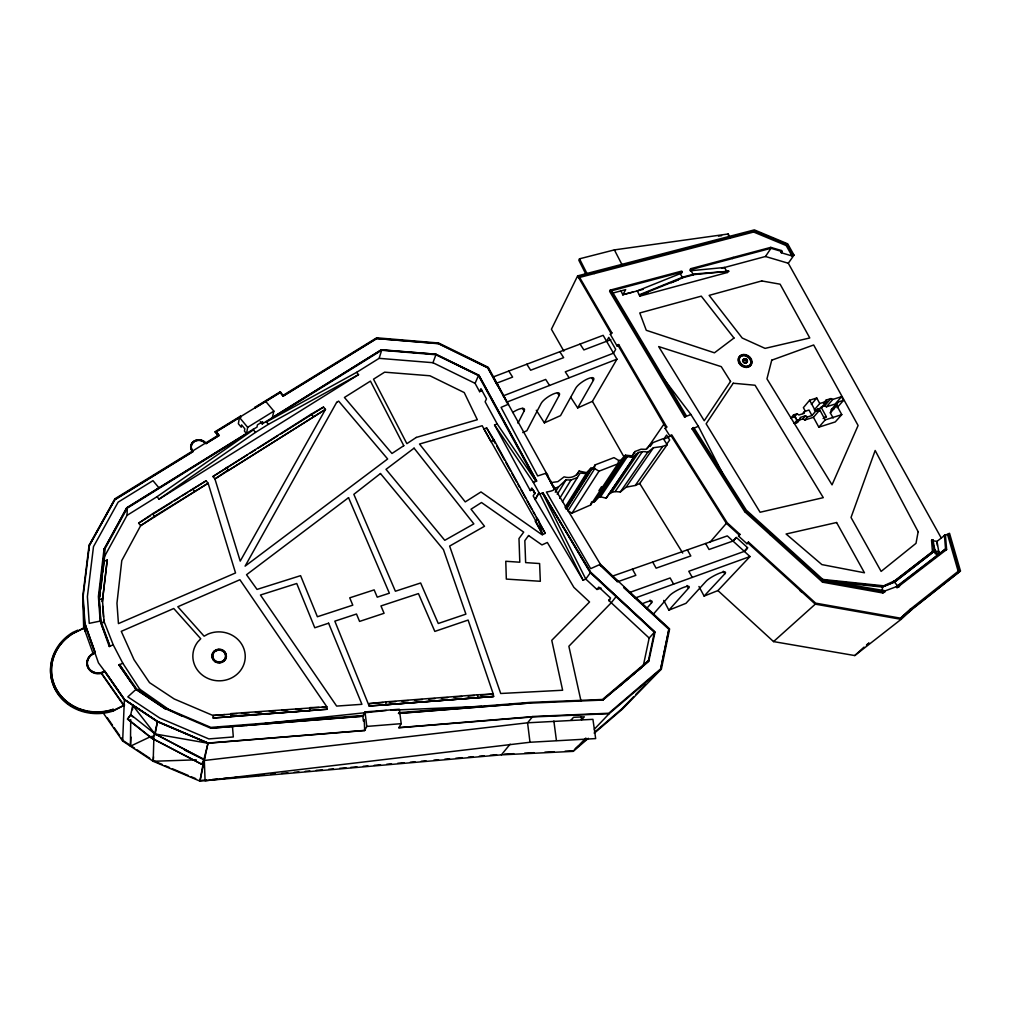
<?xml version="1.0" encoding="UTF-8"?>
<svg xmlns="http://www.w3.org/2000/svg" width="1011" height="1011" viewBox="0 0 1011 1011"><rect width="100%" height="100%" fill="white"/><g stroke="black" fill="none" stroke-linecap="round" stroke-linejoin="round"><path stroke-width="1.5" d="M126.767 507.737L104.032 549.314L126.767 507.737L253.129 429.346L255.442 432.417L268.433 424.329L358.539 374.639L356.605 372.377L266.449 421.953L381.665 350.261L435.931 354.735L478.468 375.549L536.057 481.337L533.366 482.373L494.556 424.923L497.222 423.963L536.057 481.337L536.702 480.971L478.873 375.207L436.044 354.242L381.45 349.743L262.203 423.925L260.295 421.638M104.651 556.227L104.689 549.276L127.285 508.116L253.496 429.789L157.034 496.692L127.032 515.383L104.651 556.227L102.768 572.163M104.917 671.531L98.446 662.862L94.882 652.702A11.563 10.59 -7.9 0 0 87.439 666.249A11.563 10.59 -7.9 0 0 102.023 672.719L104.917 671.355L124.618 699.751L157.577 721.576L208.089 743.06L157.59 721.424L124.631 699.574L104.917 671.355L101.909 672.58A11.184 10.249 -8 0 1 88.349 667.538A11.184 10.249 -8 0 1 92.367 654.408L95.224 652.588L85 623.964L95.224 652.765M826.72 581.199L882.325 587.025L894.457 582.134L935.011 550.679L932.913 539.823L932.23 539.722L934.354 550.249L893.951 581.717M151.182 736.362L130.444 746.181L130.71 719.642M182.321 716.306L168.685 709.431L139.745 689.173L122.786 663.191L113.219 644.828L109.276 646.522L109.934 646.13L100.847 620.956L99.078 596.528L104.689 549.276M109.934 646.13L101.416 624.583M89.41 545.409L115.191 498.992L89.41 545.409L83.117 596.414L85.012 624.153M206.092 443.602L219.096 435.602L216.101 431.697L219.122 435.375L206.13 443.374L203.931 441.832A7.848 6.862 8.1 0 0 194.403 441.365A7.848 6.862 8.1 0 0 191.761 449.314L192.722 451.146L191.736 449.541A7.848 6.862 8.1 0 1 194.377 441.592A7.848 6.862 8.1 0 1 203.906 442.06L206.092 443.602L205.751 442.919A8.353 7.304 8.1 0 0 194.099 440.998A8.353 7.304 8.1 0 0 192.33 451.171L192.684 451.854L115.431 499.383L114.925 498.789L89.069 545.321L82.763 596.414L83.723 628.943M124.631 705.021L113.409 710.379L113.118 709.305A46.784 42.93 -8.4 0 1 56.009 688.428A46.784 42.93 -8.4 0 1 73.121 633.189L78.011 630.965L77.733 630.182L72.615 632.494A47.707 43.776 -8.4 0 0 55.163 688.832A47.707 43.776 -8.4 0 0 113.409 710.114L113.396 710.923A47.631 43.713 -8.5 0 1 61.987 699.081A47.631 43.713 -8.5 0 1 56.035 650.427M118.932 664.872L136.068 689.312L165.4 708.913L136.068 689.489L118.932 664.872L119.5 664.518L136.586 688.857L165.766 708.18L210.895 727.402L363.543 715.434M588.377 738.283L573.123 751.363L501.393 754.851L199.938 781.111L153.192 761.283L153.862 738.144M119.5 664.518L131.379 682.905M127.032 515.383L127.285 508.116M113.396 710.923L124.012 705.312L101.606 673.174M196.222 759.83L153.192 761.283L122.66 741.012L124.366 699.814L104.613 671.531L102.023 673.187A11.551 10.59 -8 0 1 88.753 669.181A11.551 10.59 -8 0 1 89.878 656.265M124.618 699.751L157.413 721.715L207.963 743.224L364.68 730.536L366.778 726.429L365.022 711.908L399.32 709.242L401.203 723.661L398.839 727.768L532.342 716.963L609.165 713.69L661.371 669.08L669.623 628.918L624.217 586.822L623.711 587.378L668.84 629.221L660.676 668.878L668.991 629.057L623.711 587.378M204.993 757.264L201.694 764.253L151.574 738.207L127.538 719.15L130.76 714.689L132.782 705.4L154.771 733.746L203.944 759.349L208.114 742.908M192.684 451.854L192.747 450.919M127.538 719.15L130.76 714.689L154.771 733.746L151.574 738.207M130.444 746.181L130.962 737.095M132.542 709.709L132.782 705.4M136.068 689.312L127.828 696.87L159.763 718.037L208.835 738.915L233.314 736.956L232.454 726.353M154.607 516.886L152.661 513.702L138.646 523.155L140.655 525.669L121.788 560.562L116.96 603.201L118.439 623.61L235.538 572.946L208.114 483.233L206.118 480.794L152.661 513.702M153.192 761.283L153.533 756.784M158.917 487.795L152.977 480.667L118.135 502.151L93.492 546.648L87.388 596.642L89.246 623.345L100.177 621.083L109.276 646.522M152.876 738.902L155.201 733.986L157.413 721.715L154.771 733.746M192.33 451.171L192.305 451.399A8.353 7.304 8.1 0 1 194.074 441.226A8.353 7.304 8.1 0 1 205.726 443.147L205.751 442.919M99.836 596.907L100.392 592.269M100.759 589.173L102.402 575.246M107.229 559.968L102.326 601.684L107.229 559.968L104.057 561.332L99.091 599.826L100.847 623.13L104.12 621.677L102.338 598.411L99.091 599.826L99.078 596.528M104.032 549.112L98.396 596.515L100.177 621.26M194.643 491.712L192.735 488.54M215.229 431.646L218.111 435.867L215.229 431.646L240.416 416.203L240.77 417.113L240.416 416.203M797.591 420.551L802.936 418.857L804.87 420.02L807.473 416.962L811.959 415.546L808.977 410.049L804.503 411.452L804.213 413.335L798.854 415.015L797.123 413.764L793.547 414.889L790.981 417.973L794.545 416.848L797.123 413.764M228.208 470.595L325.466 409.404L323.507 407.092L311.274 414.144L212.942 476.522L214.926 478.949L240.226 561.118L325.466 409.404L214.926 478.949L228.322 469.875L226.338 467.448M126.767 507.952L246.545 433.631L247.67 427.337L273.855 411.136L265.64 401.304M498.044 385.153L497.437 385.545L498.044 385.153L508.407 404.413L487.719 367.865L438.433 343.727L376.825 338.546L283.194 396.16L280.338 391.725L255.05 407.231L255.252 408.229M253.129 429.346L256.996 427.147L257.426 424.873L262.645 421.638L262.203 423.925M272.414 417.353L273.855 411.136M201.694 764.253L151.599 737.954L127.55 718.884M255.05 407.231L255.328 407.85L280.199 392.584L280.338 391.725M654.37 632.279L649.163 638.042L643.223 666.135L648.417 660.587L654.37 632.279L590.336 572.782L542.629 492.799L590.79 572.466L655.014 632.128L648.809 661.106L602.619 700.219L648.809 661.106M165.425 708.749L210.743 728.211L362.936 716.117M230.849 716.647L230.761 713.614L326.844 706.803L327.109 709.254L213.157 718.012L212.955 715.485L174.208 698.967L149.527 682.64L134.033 659.715L121.269 631.344L173.753 608.508L200.747 638.75L197.688 642.01A26.21 24.479 3.2 0 0 212.083 679.897A26.21 24.479 3.2 0 0 245.155 654.559A26.21 24.479 3.2 0 0 208.114 634.023L204.108 636.184L177.81 606.752L239.898 579.733L326.844 706.803L322.168 707.157M311.085 414.889L311.274 414.144L313.233 416.469M617.822 463.885L599.005 471.189L594.746 468.649L567.917 510.846L572.011 513.133L590.639 504.982L617.822 463.885L618.606 460.814L621.98 460.612L626.175 456.239L633.467 457.806C635.856 452.182 642.25 450.514 647.722 452.271L653.485 447.721L662.685 446.458L667.159 444.714L663.33 438.61L652.74 442.692L645.789 449.339L641.088 449.175L634.984 451.551L631.559 456.631M744.955 359.145L745.385 360.396M746.118 359.714L745.524 360.106L746.295 359.208M634.984 451.551L632.38 455.873L625.468 455.177L620.463 460.435L618.201 460.144L613.98 457.629L595.15 464.883L594.329 467.979L590.904 468.181L586.557 472.642L579.088 471.075C576.497 476.952 569.875 478.62 564.1 476.851L557.857 481.64L550.818 482.651M590.639 504.982L591.195 502.947M376.825 338.546L438.521 343.487L487.82 367.638L495.605 382.209L496.211 381.804L488.225 367.296L438.622 343.007L376.686 337.8L283.282 395.238M272.54 417.505L381.45 349.743M356.605 372.377L379.125 358.336L381.665 350.261M833.152 418.048L830.334 412.88L836.779 405.525L837.854 402.125L843.553 400.331L841.544 396.678L832.887 399.396L826.492 406.788L824.508 405.992L820.995 407.092M830.334 412.88L831.408 409.493L837.854 402.125M379.125 358.336L432.935 362.709L435.931 354.735M381.374 349.97L436.044 354.242M934.189 551.361L935.023 550.06L933.696 550.805L937.639 555.368M482.26 390.524L479.618 391.661L475.082 383.346L478.468 375.549M536.588 481.173L478.873 375.207M479.618 391.661L480.945 388.679L486.481 398.814L485.128 401.771L497.222 423.963M508.508 404.185L501.064 407.37L537.688 475.966L546.408 473.097C548.114 473.868 548.771 480.174 549.415 478.582M729.677 236.612L728.236 233.983L614.385 249.894L579.505 258.816L578.823 260.219L585.925 274.234M941.329 538.155L788.302 263.252L794.001 255.113L787.695 243.828L754.345 229.889L577.635 275.889L551.412 329.245L563.835 351.095M579.101 276.521L578.507 277.722L753.65 232.024L786.204 245.559L792.005 255.935L792.826 254.772L787.013 244.371L754.421 230.837L579.101 276.521L611.895 332.922L610.303 334.325L617.051 345.939L618.656 344.549L666.742 426.971L665.112 428.399L670.066 436.259L671.039 435.968M364.68 730.536L364.225 719.503L363.442 721.07L362.861 716.268L365.022 711.908M517.948 423.179L524.14 410.971L522.472 408.343M594.241 273.615L594.847 272.414M364.567 730.397L208.089 743.06M648.253 292.091L639.647 295.578L639.457 294.744L683.373 276.926L694.923 273.93L728.729 271.264L727.313 272.515L639.912 296.109L637.233 290.915L681.54 273.122L681.78 271.074L610.227 290.119L609.595 291.307L684.523 416.962L690.917 414.548L698.336 426.276L724.862 477.837M536.31 410.264L544.373 422.876L559.121 395.516L557.44 392.925M620.729 290.486L622.839 294.782L625.67 289.626L613.222 292.95M610.303 334.325L611.895 332.922M580.061 344.081L583.878 349.932L606.587 341.276L608.761 337.383L615.699 349.338L613.487 353.193L565.288 371.833L569.016 377.596M494.556 424.923L530.295 490.6L531.786 487.972L534.68 493.267L533.176 495.883L535.173 499.56L583.145 580.289L585.773 579.063L590.336 572.782M570.836 397.411L577.673 407.938L593.356 380.376L591.675 377.823M535.135 493.532L532.974 489.564L535.097 493.595M617.051 345.939L618.656 344.549M546.408 473.097L508.407 404.413M535.122 499.459L539.027 492.736L533.366 482.373M535.173 499.56L539.027 492.736M577.673 407.938L592.408 401.342L616.95 359.17L603.15 335.336L492.761 377.116M542.629 492.799L539.861 494.152L539.09 492.85M601.052 588.086L596.983 589.489L585.773 579.063L542.503 493.002L543.147 492.635M550.793 481.084C551.968 486.708 560.928 489.678 546.42 492.041L590.664 568.662L600.395 564.264L624.217 586.822M554.913 488.414L554.268 488.781L550.287 481.274M555.279 492.218L558.476 486.936L566.034 479.884L570.975 480.023L577.395 477.521M792.005 255.935L781.288 252.763L782.097 251.587L781.528 250.551L770.774 247.366L690.652 268.711L689.944 269.886L690.399 270.758L724.584 267.473L727.313 272.515M690.399 270.758L691.12 269.571L770.976 248.289L782.097 251.587M557.238 494.366L566.034 479.884M559.715 498.335L570.975 480.023M576.599 475.094L579.088 471.075M727.756 234.754L728.236 233.983M562.419 501.658L580.175 473.047L587.265 473.729L591.17 468.965L594.746 468.649M729.5 238.331L730.245 237.13M565.048 507.32L585.95 474.083M565.503 508.242L587.265 473.729M588.389 472.162L590.904 468.181M566.084 508.685L591.17 468.965M566.198 508.533L591.283 468.813M566.274 509.342L592.332 468.346M592.636 468.839L595.15 464.883M732.419 258.563L733.177 257.388M572.011 513.133L599.005 471.189M753.65 232.024L754.421 230.837M745.094 358.93C743.553 362.481 749.467 359.802 745.334 358.956M598.929 490.638L601.494 486.759M591.486 501.924L593.849 502.101L621.032 461.117M593.849 502.101L621.98 460.612M622.864 459.12L625.468 455.177M594.797 501.544L599.03 497.02L626.175 456.239M599.03 497.02L600.559 496.805L627.73 456.113M769.99 248.554L770.774 247.366M721.551 268.281L765.466 256.491L770.976 248.289M600.559 496.805L606.158 498.196L633.467 457.806M606.158 498.196L636.222 454.002M608.963 494.291L611.554 492.483L638.813 452.309M611.554 492.483L615.156 491.573L642.44 451.576M781.528 250.551L780.719 251.739L781.288 252.763M647.015 448.833L663.873 424.241L617.696 344.814M786.204 245.559L787.013 244.371M650.111 446.508L652.74 442.692M615.156 491.573L620.337 491.978L647.722 452.271M665.112 428.399L666.742 426.971M620.337 491.978L626.15 487.188L653.485 447.721M900.649 618.037L911.176 608.559L900.637 618.189L815.662 603.15L748.456 542.098L746.952 543.728L738.523 536.07L739.926 534.339L727.174 522.75L671.772 434.92L670.066 436.259M738.523 536.07L739.926 534.339M791.436 254.911L792.245 253.736M626.15 487.188L635.262 485.457L662.685 446.458M684.523 416.962L686.216 415.622L611.693 290.751L682.235 271.946M685.471 416.684L686.216 415.622M666.78 444.107L669.686 440L666.59 435.084L663.709 439.216L669.383 436.752M635.262 485.457L639.736 483.485L667.159 444.714M692.042 428.891L693.748 427.565L746.32 510.163L823.826 580.314L884.435 590.664L884.966 591.675L882.742 592.964L822.537 582.172L744.69 511.68L692.042 428.891L693.748 427.565M655.014 632.128L590.79 572.466M600.395 564.264L554.786 488.616M600.458 565.819L599.877 564.441L616.925 581.098L617.443 580.529M596.983 589.489L598.79 587.1L610.556 598.044L608.698 600.395L649.163 638.042M932.471 551.829L931.573 540.569L932.23 539.722M932.256 540.67L932.913 539.823M616.925 581.098L600.585 565.629M398.46 713.475L530.32 702.986L398.549 713.324M616.078 596.692L611.251 602.771L568.864 646.256L580.959 700.838M532.127 716.508L608.736 713.248L660.84 668.726M501.393 754.851L510.125 744.159M532.342 716.963L527.578 722.802L204.31 760.487L205.094 780.77L529.991 742.264L595.669 738.586L592.926 719.339L527.578 722.802L529.991 742.264M814.31 409.872L819.744 403.515L816.736 398.005L809.621 400.23L803.391 407.648L805.464 411.464M793.547 414.889L796.883 420.311L800.118 419.3L797.515 422.345L794.292 423.369L796.883 420.311L800.105 419.287L800.181 417.48L805.54 415.786L807.473 416.962M802.759 413.499L804.503 411.452M811.365 404.375L816.736 398.005M802.936 418.857L805.54 415.786M646.636 608.534L651.526 602.834L650.086 600.092M811.959 415.546L815.624 411.262L819.782 409.948L825.203 419.906L818.822 427.185L813.463 417.303L819.782 409.948M832.887 399.396L830.89 398.587L826.177 400.065L826.846 401.291L821.374 407.648L814.613 410.529M823.459 403.237L826.177 400.065M824.508 405.992L830.89 398.587M709.81 542.427L726.366 523.332L670.798 435.223M841.544 396.678L835.086 404.071L826.492 406.788M653.397 614.094L669.472 595.744A11.475 2.287 -27.5 0 1 682.766 587.707A11.475 2.287 -27.5 0 1 688.504 588.212L687.063 585.508M821.374 407.648L826.353 416.772L823.106 418.541M744.69 511.68L745.524 510.732L692.8 427.855M837.07 407.698L843.553 400.331M836.779 405.525L841.771 414.636L835.276 421.916L818.822 427.185M663.747 600.42L668.878 610.151L688.504 588.212M570.861 720.287L573.54 717.292L584.333 716.837L581.59 719.832L581.186 716.963M735.894 537.839L732.975 541.049L709.04 549.504L705.602 543.501M746.952 543.728L747.609 543.008M748.456 542.098L747.799 542.819L815.296 604.148L901.13 619.326L911.96 609.431L960.45 570.962L949.531 533.29L944.325 535.691L945.399 534.794L946.625 549.542L945.55 550.414M747.281 548.189L744.323 551.374L688.794 571.278L692.27 577.395M698.955 586.481L704.111 596.086L724.735 573.894L723.295 571.228M747.483 548.013L744.323 551.374L747.685 547.76L736.273 537.384L732.975 541.049L736.147 537.7M704.111 596.086L717.924 590.576L750.01 556.555L727.313 535.893L611.693 576.396M770.42 534.983L771.292 534.061M573.123 751.363L585.837 738.068M594.316 729.209L609.165 713.69M633.745 696.592L621.891 708.787L594.392 732.356M635.906 694.38L645.599 684.396M653.144 676.637L656.366 673.313M661.371 669.08L622.397 709.115L594.241 733.253M609.052 600.724L609.886 599.864L608.698 600.395M822.537 582.172L823.485 581.3L883.766 592.117L884.966 591.675M717.924 590.576L773.541 641.593L854.763 655.558L864.026 647.116M773.541 641.593L815.296 604.148M727.035 271.997L728.451 270.746M575.259 748.759L578.848 745.676M581.237 743.628L586.026 739.534M616.824 688.491L634.82 673.25M637.221 671.216L642.023 667.146M648.417 660.587L602.48 699.473L530.232 702.38L399.332 712.629M881.971 586.595L894.533 580.857L934.354 550.249L935.011 550.679L894.457 582.134L895.266 581.464M945.399 534.794L937.007 541.378L931.573 540.569M893.509 581.717L894.533 580.857L895.139 581.565L882.325 587.025L882.742 585.71L821.564 579.303M882.11 592.155L883.462 591.018M884.435 590.664L883.412 591.511L883.955 592.522M882.742 592.964L883.766 592.117M944.413 535.148L945.55 548.922L897.477 585.811L896.441 586.658L896.984 587.656L946.625 549.542M938.802 551.905L937.007 541.378L937.336 545.472M897.515 586.418L898.893 585.281M896.984 587.656L899.55 586.241L898.514 587.088M935.061 553.586L939.156 554.192L933.696 550.805L939.156 551.614L939.358 554.028L897.856 586.127L882.451 591.877L882.312 586.317M940.382 553.181L945.55 548.922M910.127 609.38L959.287 570.431L948.621 533.618M868.866 643.148L866.414 645.094L868.879 643.173M906.905 612.982L960.45 570.962M959.287 570.431L958.188 571.291L947.56 534.516M905.805 614.258L911.96 609.431M854.763 655.558L901.13 619.326M935.617 556.947L939.358 554.028M157.034 496.692L159.018 499.169L255.442 432.417M138.646 523.155L150.551 515.686M153.204 514.018L171.718 502.391M174.372 500.736L179.667 497.412M182.309 495.744L187.604 492.42M190.245 490.765L206.118 480.794M212.942 476.522L247.417 454.862M250.071 453.193L255.379 449.87M258.032 448.202L277.924 435.716M280.578 434.048L323.507 407.092M159.018 499.169L358.539 374.639M114.925 498.789L218.199 435.273M115.444 499.169L192.709 451.626M376.888 338.306L283.244 395.933L280.211 392.344L215.141 432.253M216.063 431.924L239.531 417.53M118.919 665.048L122.786 663.191M593.545 501.469L594.443 500.95M104.411 671.241L101.909 672.403A11.197 10.249 -7.9 0 1 88.336 667.361A11.197 10.249 -7.9 0 1 92.355 654.231L94.996 653.018M137.559 690.197L139.745 689.173M77.076 708.041A46.771 42.904 -8.4 0 1 51.523 672.366A46.771 42.904 -8.4 0 1 73.133 633.493L84.633 627.604L84.823 630.384L93.29 654.142M78.984 630.561L84.633 627.604M522.763 432.569L526.883 430.711L541.125 403.465A11.033 3.298 -33 0 1 552.941 394.164A11.033 3.298 -33 0 1 559.121 395.516M544.373 422.876L560.536 415.622L575.739 388.173A10.944 3.223 -33.4 0 1 587.555 378.91A10.944 3.223 -33.4 0 1 593.356 380.376M545.27 533.353L542.098 534.781L480.983 491.94L465.25 501.898L419.514 444.044L482.184 425.732L491.093 441.756L494.101 440.025L545.27 533.353L538.598 521.347M694.33 428.019L698.336 426.276M639.912 296.109L639.736 295.275L683.651 277.456L694.506 274.55L728.729 271.264M671.19 282.764L678.368 279.857M668.878 610.151L685.976 603.327L706.095 581.262A11.386 2.237 -27.7 0 1 719.39 573.262A11.386 2.237 -27.7 0 1 724.735 573.894M506.486 402.252L616.95 359.17M554.053 488.642L558.476 486.936M503.149 395.895L545.687 379.428L549.542 385.456M745.082 359.057C747.104 357.287 747.811 362.039 745.36 360.371M530.295 490.6L532.974 489.564M495.933 383.46L512.615 377.103L508.773 371.05M494.101 440.025L486.62 427.906L483.953 428.917L535.565 520.45L542.629 534.541L538.244 519.363L535.173 521.107L542.629 534.541M635.098 598.032L750.01 556.555M606.587 341.276L610.846 339.734M629.158 592.648L670.141 577.963L673.604 584.143M617.279 581.894L635.843 575.335L632.418 569.142M934.379 550.907L935.011 550.679L934.354 549.959M825.203 419.906L841.771 414.636M831.408 409.493L834.239 408.596M794.292 423.369L797.515 422.345M804.87 420.02L813.463 417.303M824.003 417.518L826.353 416.772M819.744 403.515L826.846 401.291M622.839 294.782L643.198 289.31M622.751 294.605L632.722 292.128M718.505 236.106L721.589 235.664M246.292 725.456L250.968 724.938M255.644 724.419L261.874 723.737M264.996 723.383L386.379 710.455M358.854 716.369L363.53 715.839M385.911 701.849L385.886 704.743L493.633 696.465L369.154 706.032L368.863 703.669L385.911 701.849L477.457 694.797L493.267 694.064L493.633 696.453L369.154 706.032L334.831 621.158L356.491 614.018L359.575 621.411L384.079 613.285L380.957 605.943L418.44 593.596L434.831 631.407L468.118 620.072L493.267 694.064L480.667 695.037M213.157 718.012L327.109 709.254M200.052 780.492L206.332 779.949M212.601 779.405L217.314 778.988M223.583 778.445L229.863 777.901M234.565 777.484L240.845 776.941M247.126 776.397L251.827 775.993M258.108 775.437L264.389 774.894M270.657 774.35L275.371 773.933M281.639 773.39L287.92 772.846M294.201 772.303L298.902 771.886M305.183 771.342L309.884 770.938M316.165 770.382L322.446 769.839M328.714 769.295L333.428 768.891M339.696 768.335L345.977 767.791M350.691 767.387L356.959 766.831M363.24 766.287L367.941 765.883M374.222 765.34L380.502 764.784M386.771 764.24L391.484 763.836M397.753 763.292L404.034 762.736M410.314 762.193L415.015 761.788M421.296 761.232L425.997 760.828M433.845 760.146L438.559 759.741M444.827 759.185L449.541 758.781M455.822 758.237L462.09 757.681M468.371 757.138L473.072 756.733M479.353 756.19L484.054 755.773M490.335 755.23L496.616 754.686M366.778 726.429L401.203 723.661M398.713 727.629L532.317 716.673M210.743 728.211L362.861 716.268M368.863 703.669L383.03 702.569M389.336 702.089L395.63 701.609M401.923 701.116L408.229 700.636M414.523 700.143L422.396 699.536M428.702 699.056L434.995 698.563M441.301 698.083L447.595 697.59M453.901 697.11L461.774 696.503M468.068 696.01L474.374 695.53M224.745 714.587L212.955 715.485L236.839 713.665M241.49 713.311L249.249 712.717M255.454 712.25L261.647 711.769M269.406 711.188L275.611 710.708M281.816 710.24L288.009 709.76M295.768 709.179L301.973 708.698M319.059 707.397L309.922 707.586L309.985 710.569L230.988 716.129M504.426 754.118L513.765 753.675M524.646 753.144L533.985 752.689M544.866 752.159L554.205 751.716M565.086 751.186L572.871 750.807M399.294 713.172L405.55 712.894M391.055 710.202L481.729 706.348M484.863 706.221L494.24 705.817M530.194 703.138L602.758 700.067M822.474 580.112L882.995 586.456L882.742 585.71M792.826 254.772L794.001 255.113M765.466 256.491L788.302 263.252M153.52 760.752L162.24 764.455M165.159 765.693L169.519 767.539M172.426 768.777L188.412 775.563M191.332 776.789L195.692 778.647M435.956 354.469L478.772 375.435M432.935 362.709L475.082 383.346M184.482 750.036L203.906 759.564L199.938 781.111L207.963 743.224L155.201 733.986L202.604 758.895M134.526 748.14L123.127 740.583L121.358 738.03M137.054 749.821L149.729 758.237M794.545 416.848L796.264 418.099M130.748 714.954L133.073 716.963M745.524 510.732L823.485 581.3M726.366 523.332L739.357 535.135M799.676 590.323L801.988 592.433M893.85 581.426L897.856 586.127M280.199 392.584L283.194 396.16M266.083 421.511L268.433 424.329M247.67 427.337L239.43 417.391L238.369 423.748L241.212 427.185L241.604 424.911L244.839 428.816L244.435 431.078L246.545 433.631M661.409 375.7L690.917 414.548M101.163 673.124L123.987 705.855M107.229 717.633L112.524 725.279M114.294 727.832L119.601 735.477M103.135 712.831L122.66 741.012M559.829 351.74L563.645 357.641L530.649 370.228L526.819 364.225M663.873 424.241L665.845 427.35M639.736 483.485L682.728 553.068M553.32 486.784L554.394 488.578M610.227 290.119L685.268 415.913M543.033 492.837L590.651 572.656M577.635 275.889L610.947 333.188M687.379 549.896L690.816 555.936L656.114 568.182L652.689 562.04M592.408 401.342L624.166 457.212M486.62 427.906L495.276 443.475M496.793 446.205L504.401 459.879M505.917 462.608L510.479 470.81M511.996 473.54L516.558 481.741M518.087 484.471L519.603 487.214M521.12 489.943L525.682 498.145M527.211 500.875L531.773 509.076M533.29 511.806L534.806 514.548M536.323 517.278L537.852 520.008M496.11 382.032L497.943 385.381M549.302 478.797L550.666 481.287M497.551 385.33L508.002 404.337M548.91 478.772L545.889 473.262L553.194 486.986M817.848 408.76L819.264 411.363M809.621 400.23L815.624 411.262M897.477 585.811L898.021 586.81M690.652 268.711L691.12 269.571M691.044 270.582L693.319 274.853M681.073 272.25L681.54 273.122M680.213 273.476L682.488 277.76M614.385 249.894L622.258 265.147M579.505 258.816L587.328 274.246M539.861 494.152L583.145 580.289M104.12 621.677L113.219 644.828M113.118 709.305L113.409 710.114M82.763 596.414L84.646 624.04L94.882 653.182A11.551 10.59 -8 0 0 92.165 654.42M477.457 694.797L477.824 697.186M553.864 721.033L556.416 740.418M102.667 606.221L103.438 616.798M103.665 619.819L103.88 622.852M84.646 624.04L84.836 630.99M84.065 618.214L84.368 629.006M85.328 624.09L85.417 627.161M89.069 545.321L89.158 549.959M100.847 620.956L100.847 623.13M746.548 360.27A2.325 1.87 34 0 1 745.612 363.227A2.325 1.87 34 0 1 742.668 360.813A2.325 1.87 34 0 1 745.612 359.499M642.756 603.592A11.576 2.338 -27.2 0 1 651.526 602.834M512.628 412.488A11.134 3.374 -32.6 0 1 521.853 408.419A11.134 3.374 -32.6 0 1 524.14 410.971M113.118 709.57A46.771 42.904 -8.4 0 1 88.728 711.517M87.237 711.238A46.771 42.904 -8.4 0 1 78.454 708.623M57.564 647.899A47.631 43.713 -8.5 0 1 62.151 642.01M918.152 531.735L916.004 543.349L881.124 571.405L851.022 517.48L875.172 450.489L918.152 531.735M771.734 360.181L766.957 378.847L832.04 484.85L858.099 425.505L813.665 344.978L771.734 360.181M336.638 402.378L245.092 566.147L387.643 458.969L338.634 401.114L336.638 402.378M733.228 383.232L706.133 423.811L760.095 512.248L823.283 497.652L755.065 385.242L733.228 383.232M730.549 381.425L704.237 420.74L658.679 346.583L721.273 366.652L730.549 381.425M528.576 535.539L524.835 540.645L525.644 562.609L539.609 563.544L540.329 581.287L506.321 579.088L505.778 561.269L519.806 562.217L518.984 538.547L523.698 532.127L481.501 502.53L471.025 509.19L484.509 526.263L449.63 546.092L500.71 693.495L562.634 690.248L551.766 640.317L589.552 601.975L573.882 587.366L547.343 542.49L541.947 544.916L528.576 535.539M380.477 473.54L353.85 494.328L395.389 591.233L420.639 582.981L438.269 623.496L465.907 614.132L443.437 549.605L380.477 473.54M348.542 497.665L246.532 574.728L257.034 589.413L300.583 575.663L317.391 616.748L352.788 605.172L349.73 597.83L374.158 589.881L377.242 597.172L389.361 593.204L348.542 497.665M414.08 448.164L386.012 469.357L444.764 540.316L473.843 523.875L414.08 448.164M733.986 338.04L714.448 352.814L646.282 330.294L639.773 312.955L701.268 296.16L733.986 338.04M154.658 516.204L140.655 525.669L208.114 483.233L154.658 516.204M403.781 445.687L391.965 453.484L344.435 397.462L370.443 381.109L403.781 445.687M416.279 437.434L406.864 443.652L373.514 379.176L384.635 372.174L429.928 375.776L464.226 392.559L477.318 419.717L416.279 437.434M216.24 650.414L214.837 651.299A6.559 6.117 3.2 0 0 216.607 661.51A6.559 6.117 3.2 0 0 225.744 655.76A6.559 6.117 3.2 0 0 216.24 650.414M216.19 650.705L214.774 651.59A6.546 6.117 3.2 0 0 216.556 661.801A6.546 6.117 3.2 0 0 225.68 656.051A6.546 6.117 3.2 0 0 216.19 650.705M328.6 623.206L314.775 627.768L296.741 583.499L260.446 595.011L336.638 706.082L361.925 704.313L328.6 623.206M761.725 280.932L709.141 295.376L742.213 338.028L765.074 348.378L809.786 337.965L780.113 284.192L761.725 280.932M836.59 522.51L786.103 534.01L821.88 564.593L864.456 572.782L836.59 522.51M739.117 362.128A7.191 5.763 34 0 0 750.807 365.236A7.191 5.763 34 0 0 745.84 354.709A7.191 5.763 34 0 0 739.117 362.128M739.774 361.976A6.42 5.143 34 0 0 750.213 364.744A6.42 5.143 34 0 0 745.777 355.354A6.42 5.143 34 0 0 739.774 361.976M738.725 362.671A7.191 5.763 34 0 0 750.415 365.767A7.191 5.763 34 0 0 745.448 355.253A7.191 5.763 34 0 0 738.725 362.671M743.262 361.142A2.338 1.87 34 0 0 747.053 362.153A2.338 1.87 34 0 0 745.448 358.741A2.338 1.87 34 0 0 743.262 361.142M739.382 362.507A6.42 5.143 34 0 0 749.808 365.287A6.42 5.143 34 0 0 745.385 355.897A6.42 5.143 34 0 0 739.382 362.507M215.078 661.396A7.216 6.736 3.2 0 0 226.376 656.531A7.216 6.736 3.2 0 0 216.127 649.782A7.216 6.736 3.2 0 0 215.078 661.396M215.014 661.687A7.203 6.736 3.2 0 0 226.312 656.821A7.203 6.736 3.2 0 0 216.076 650.073A7.203 6.736 3.2 0 0 215.014 661.687"/></g></svg>
